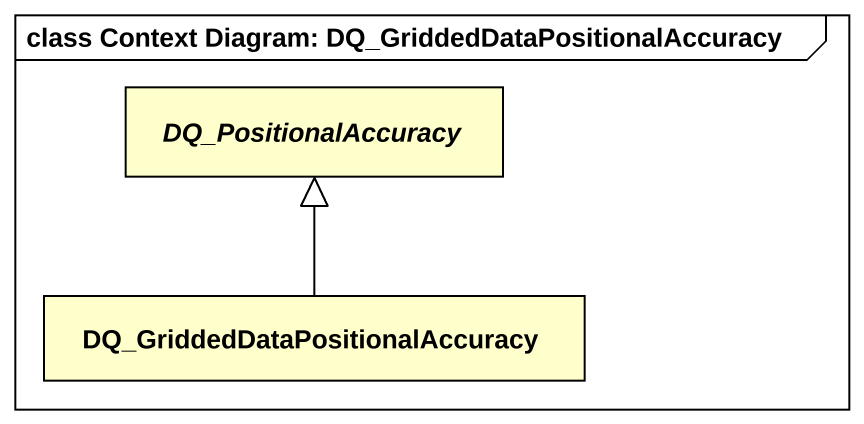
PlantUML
@startuml
mainframe class Context Diagram: DQ_GriddedDataPositionalAccuracy
hide circle
hide empty members
abstract class DQ_PositionalAccuracy
class "DQ_GriddedDataPositionalAccuracy" as DQ_GriddedDataPositionalAccu
DQ_GriddedDataPositionalAccu -up-|> DQ_PositionalAccuracy
@enduml
